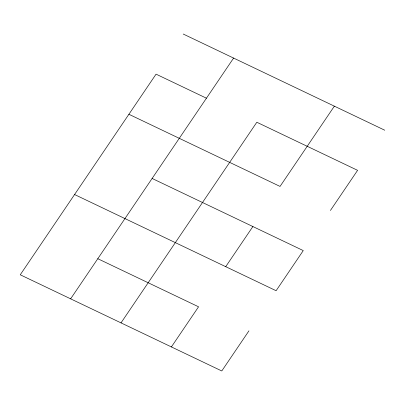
<?xml version="1.0" encoding="UTF-8"?>
<svg xmlns="http://www.w3.org/2000/svg" width="405" height="405" viewBox="0 0 405 405"><rect width="100%" height="100%" fill="white"/><g stroke="black" fill="none" stroke-linecap="round" stroke-linejoin="round"><path stroke-width="0.61" d="M70.632 298.834L233.604 58.077M121.014 322.876L256.826 122.249L357.59 170.338L330.424 210.463M171.396 346.923L198.561 306.798L97.792 258.704M225.722 266.672L252.882 226.547M334.368 106.166L280.042 186.422L128.896 114.281M248.943 330.844L221.778 370.97L20.25 274.787L156.057 74.155L206.439 98.202M183.222 34.03L384.75 130.213M152.118 178.453L303.264 250.589L276.104 290.719L74.576 194.537"/></g></svg>
